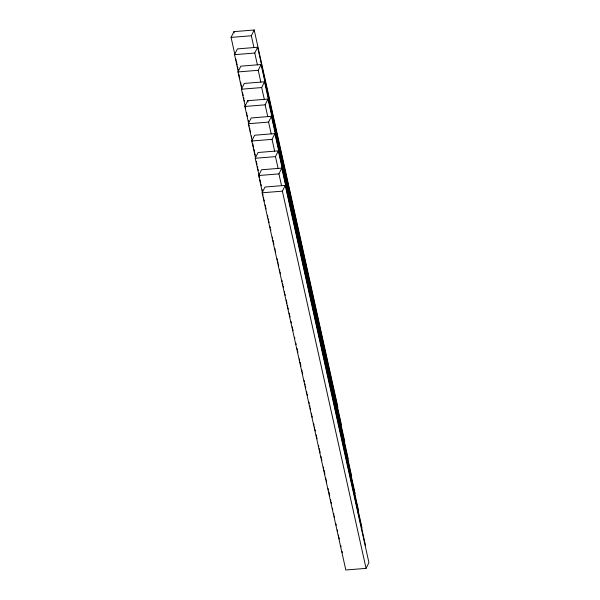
<?xml version="1.0" encoding="UTF-8"?>
<svg xmlns="http://www.w3.org/2000/svg" width="600" height="600" viewBox="0 0 600 600"><rect width="100%" height="100%" fill="white"/><g stroke="black" fill="none" stroke-linecap="round" stroke-linejoin="round"><path stroke-width="0.9" d="M234.847 54.427L231.075 37.395L233.933 31.635L254.19 30L337.875 407.205M238.447 72.345L234.525 54.668L237.382 48.9L257.64 47.265L341.325 424.47M253.942 47.55L251.333 35.767L254.19 30M241.897 89.61L237.975 71.933L240.833 66.165L261.09 64.53L344.775 441.735L343.957 443.385M257.392 64.823L254.782 53.032L257.64 47.265M245.197 106.222L241.425 89.198L244.282 83.43L264.54 81.795L348.225 459.007M260.85 82.088L258.233 70.297L261.09 64.53M248.647 123.488L244.875 106.462L247.733 100.695L267.99 99.067L351.675 476.272M264.3 99.352L261.683 87.562L264.54 81.795M252.248 141.413L248.325 123.727L251.183 117.968L271.44 116.333L355.125 493.537M267.75 116.618L265.132 104.828L267.99 99.067M255.697 158.678L251.775 140.993L254.632 135.233L274.89 133.597L358.575 510.803L357.757 512.452M271.2 133.882L268.582 122.093L271.44 116.333M258.998 175.29L255.225 158.265L258.082 152.498L278.34 150.863L362.025 528.067M274.65 151.148L272.032 139.365L274.89 133.597M262.447 192.555L258.675 175.53L261.532 169.762L281.79 168.127L365.475 545.332M278.1 168.413L275.483 156.63L278.34 150.863M262.125 192.795L264.983 187.028L285.24 185.392L368.925 562.605L366.067 568.365L345.81 570L262.125 192.795L282.382 191.16L285.24 185.392M281.55 185.685L278.933 173.895L281.79 168.127M231.075 37.395L251.333 35.767M234.525 54.668L254.782 53.032M237.975 71.933L258.233 70.297M241.425 89.198L261.683 87.562M244.875 106.462L265.132 104.828M248.325 123.727L268.582 122.093M251.775 140.993L272.032 139.365M255.225 158.265L275.483 156.63M258.675 175.53L278.933 173.895M282.382 191.16L366.067 568.365M233.933 31.635L234.225 32.94M247.733 100.695L248.025 102.007M235.868 59.01L236.16 60.323M236.445 61.627L236.737 62.94M236.88 63.593L237.173 64.905M237.608 66.87L237.9 68.175M238.192 69.488L238.478 70.8M238.882 74.31L239.167 75.623M239.317 76.275L239.752 78.24M240.623 82.17L240.915 83.483M241.208 84.787L241.493 86.1M242.475 92.235L242.767 93.54M242.91 94.2L243.202 95.505M243.638 97.47L243.93 98.782M244.222 100.087L244.507 101.4M245.385 105.33L245.67 106.642M245.347 106.875L245.632 108.188M246.653 112.77L246.945 114.083M247.23 115.395L247.522 116.7M248.392 120.63L248.685 121.942M248.94 124.8L249.233 126.113M249.667 128.078L249.96 129.382M250.245 130.695L250.538 132M251.407 135.93L251.7 137.243M252.683 143.377L252.968 144.683M253.118 145.343L253.553 147.308M253.987 149.273L254.715 152.542M255.007 153.855L255.292 155.16M256.275 161.295L256.567 162.608M256.71 163.26L257.002 164.572M257.438 166.538L257.73 167.843M258.022 169.155L258.308 170.468M259.185 174.398L259.47 175.703M259.147 175.942L259.433 177.255M260.017 179.873L260.745 183.15M261.038 184.455L261.322 185.767M262.192 189.697L262.485 191.002M262.74 193.868L263.032 195.173M263.468 197.138L263.76 198.45M264.045 199.755L264.337 201.067M265.207 204.998L265.5 206.31M265.793 207.615L266.085 208.928M267.532 215.475L267.825 216.788M268.26 218.752L268.553 220.058M268.845 221.37L269.13 222.683M270.007 226.605L270.293 227.917M270.585 229.23L270.877 230.535M272.332 237.083L272.618 238.395M273.053 240.36L273.345 241.673M273.638 242.978L273.93 244.29M274.8 248.22L275.093 249.525M275.377 250.837L275.67 252.15M277.125 258.697L277.418 260.01M277.853 261.968L278.138 263.28M278.43 264.593L278.722 265.897M279.593 269.827L279.885 271.14M280.178 272.452L280.462 273.757M281.918 280.305L282.21 281.618M282.645 283.582L282.938 284.895M283.222 286.2L283.515 287.513M284.385 291.442L284.678 292.748M284.97 294.06L285.263 295.373M286.275 299.955L286.567 301.26M286.71 301.92L287.002 303.225M287.438 305.19L287.73 306.502M288.022 307.815L288.308 309.12M289.185 313.05L289.47 314.362M289.763 315.668L290.055 316.98M291.075 321.562L291.36 322.875M292.23 326.805L292.522 328.11M292.815 329.423L293.108 330.735M294.555 337.282L294.847 338.587M295.868 343.178L296.16 344.483M297.03 348.413L297.322 349.725M297.608 351.03L297.9 352.343M299.355 358.89L299.64 360.202M300.082 362.168L300.368 363.472M300.66 364.785L300.952 366.097M301.822 370.028L302.115 371.332M302.407 372.645L302.692 373.957M304.147 380.505L304.44 381.81M304.875 383.775L305.168 385.088M305.452 386.4L305.745 387.705M306.615 391.635L306.907 392.947M307.2 394.252L307.493 395.565M308.94 402.112L309.233 403.425M309.668 405.39L309.96 406.695M310.252 408.007L310.538 409.32M311.415 413.25L311.7 414.555M311.993 415.868L312.285 417.173M313.733 423.728L314.025 425.033M314.46 426.998L314.752 428.31M315.045 429.615L315.337 430.928M316.207 434.857L316.5 436.17M316.785 437.475L317.077 438.787M318.532 445.335L318.817 446.647M319.26 448.612L319.545 449.918M319.695 450.577L320.13 452.535M321 456.465L321.293 457.778M321.585 459.09L321.87 460.395M323.325 466.942L323.618 468.255M324.053 470.22L324.345 471.533M324.487 472.185L324.923 474.15M325.793 478.08L326.085 479.385M326.377 480.697L326.67 482.01M328.118 488.558L328.41 489.862M328.845 491.827L329.138 493.14M329.28 493.793L329.715 495.757M330.593 499.688L330.877 501M331.17 502.305L331.462 503.618M332.475 508.2L332.767 509.513M333.638 513.442L333.93 514.755M334.222 516.06L334.515 517.373M335.962 523.92L336.255 525.232M337.275 529.815L337.56 531.12M338.438 535.05L338.722 536.362M339.015 537.675L339.308 538.98M340.763 545.528L341.048 546.84M342.067 551.423L342.36 552.735"/></g></svg>
